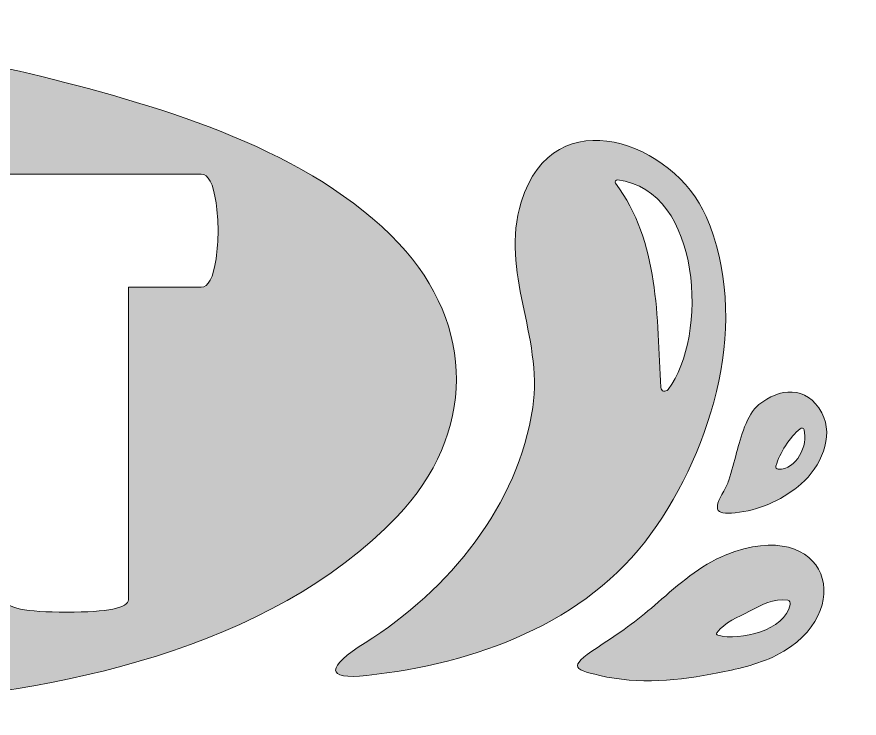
# Model space of a CAD drawing. Header units: inches. Extents: x 148 to 933, y -904 to -174.
# Drawn here: x 631.8 to 926.7, y -420.2 to -174.5 of the extents above; entities that cross this region are included whole.
import ezdxf

# ---------------------------------------------------------------- set-up
doc = ezdxf.new("R2010")
doc.units = ezdxf.units.IN
doc.header["$MEASUREMENT"] = 0
doc.layers.add('Layer 1', color=7, linetype='Continuous')

# ---------------------------------------------------------------- blocks, each defined once
blk = doc.blocks.new('block 5')
at = {"layer": 'Layer 1', "true_color": 0xce432c}
h = blk.add_hatch(color=22, dxfattribs=at)
h.dxf.hatch_style = 2
edge = h.paths.add_edge_path()
edge.add_spline(control_points=[(764.87, -349.59), (792.58, -320.69), (792.35, -282.4), (765.53, -253.9), (734.7, -221.12), (683.06, -206.14), (640.56, -195.35), (558.29, -174.47), (426.47, -187.52), (361.01, -221.07), (274.89, -265.22), (273.16, -339.83), (360.5, -385.47), (425.98, -419.68), (511.23, -420.19), (582.96, -415.37), (645.74, -411.15), (720.03, -396.34), (764.87, -349.59)], knot_values=[0, 0, 0, 0, 1, 1, 1, 2, 2, 2, 3, 3, 3, 4, 4, 4, 5, 5, 5, 6, 6, 6, 6], degree=3, periodic=1)
edge = h.paths.add_edge_path()
edge.add_spline(control_points=[(476.14, -375.42), (473.23, -377.45), (467.38, -379.45), (458.59, -381.41), (449.79, -383.37), (439.73, -384.35), (428.39, -384.35), (407.32, -384.35), (390.31, -377.52), (377.38, -363.86), (364.44, -350.2), (357.98, -330.14), (357.98, -303.69), (357.98, -281.16), (364.3, -262.85), (376.94, -248.75), (389.59, -234.66), (407.1, -227.61), (429.48, -227.61), (439.66, -227.61), (448.85, -228.59), (457.06, -230.55), (465.27, -232.51), (470.91, -235.16), (473.96, -238.51), (474.1, -239.67), (474.18, -241.85), (474.18, -245.05), (474.18, -248.24), (473.09, -252.79), (470.91, -258.67), (468.73, -264.56), (466.25, -268.96), (463.49, -271.86), (460.73, -274.77), (458.73, -276.22), (457.5, -276.22), (456.26, -276.22), (454.95, -275.68), (453.57, -274.59), (452.19, -273.5), (449.47, -272.33), (445.4, -271.1), (441.33, -269.86), (437.4, -269.24), (433.63, -269.24), (424.61, -269.24), (417.31, -272.15), (411.72, -277.97), (406.12, -283.78), (403.32, -292.79), (403.32, -305), (403.32, -317.21), (406.19, -326.47), (411.93, -332.79), (417.67, -339.12), (424.29, -342.28), (431.77, -342.28), (439.26, -342.28), (443, -340.39), (443, -336.61), (443, -336.61), (443.44, -306.96), (443.44, -306.96), (443.44, -304.93), (445.54, -303.58), (449.76, -302.93), (453.97, -302.27), (457.46, -301.95), (460.22, -301.95), (460.22, -301.95), (468.73, -302.6), (468.73, -302.6), (474.25, -303.47), (477.01, -305), (477.01, -307.18), (477.01, -307.18), (476.14, -375.42), (476.14, -375.42)], knot_values=[0, 0, 0, 0, 1, 1, 1, 2, 2, 2, 3, 3, 3, 4, 4, 4, 5, 5, 5, 6, 6, 6, 7, 7, 7, 8, 8, 8, 9, 9, 9, 10, 10, 10, 11, 11, 11, 12, 12, 12, 13, 13, 13, 14, 14, 14, 15, 15, 15, 16, 16, 16, 17, 17, 17, 18, 18, 18, 19, 19, 19, 20, 20, 20, 21, 21, 21, 22, 22, 22, 23, 23, 23, 24, 24, 24, 25, 25, 25, 26, 26, 26, 26], degree=3, periodic=1)
edge = h.paths.add_edge_path()
edge.add_spline(control_points=[(584.92, -374.76), (584.05, -379.7), (582.59, -382.17), (580.56, -382.17), (580.56, -382.17), (506, -382.17), (506, -382.17), (500.48, -382.17), (497.72, -379.92), (497.72, -375.42), (497.72, -375.42), (497.72, -235.24), (497.72, -235.24), (497.72, -231.46), (499.39, -229.57), (502.73, -229.57), (502.73, -229.57), (580.78, -229.57), (580.78, -229.57), (583.83, -229.57), (585.36, -236), (585.36, -248.86), (585.36, -261.72), (583.83, -268.15), (580.78, -268.15), (580.78, -268.15), (540.45, -268.15), (540.45, -268.15), (540.45, -268.15), (540.45, -290.17), (540.45, -290.17), (540.45, -290.17), (568.57, -290.17), (568.57, -290.17), (571.33, -290.17), (572.71, -295.26), (572.71, -305.43), (572.71, -308.49), (572.39, -312.08), (571.73, -316.23), (571.08, -320.37), (569.88, -322.44), (568.13, -322.44), (568.13, -322.44), (540.45, -322.44), (540.45, -322.44), (540.45, -322.44), (540.45, -344.24), (540.45, -344.24), (540.45, -344.24), (580.56, -344.24), (580.56, -344.24), (583.03, -344.24), (584.7, -347.44), (585.58, -353.83), (586.01, -356.59), (586.23, -359.54), (586.23, -362.66), (586.23, -365.79), (585.79, -369.82), (584.92, -374.76)], knot_values=[0, 0, 0, 0, 1, 1, 1, 2, 2, 2, 3, 3, 3, 4, 4, 4, 5, 5, 5, 6, 6, 6, 7, 7, 7, 8, 8, 8, 9, 9, 9, 10, 10, 10, 11, 11, 11, 12, 12, 12, 13, 13, 13, 14, 14, 14, 15, 15, 15, 16, 16, 16, 17, 17, 17, 18, 18, 18, 19, 19, 19, 20, 20, 20, 20], degree=3, periodic=1)
edge = h.paths.add_edge_path()
edge.add_spline(control_points=[(701.56, -259.22), (700.53, -265.9), (698.79, -269.24), (696.32, -269.24), (696.32, -269.24), (670.82, -269.24), (670.82, -269.24), (670.82, -269.24), (670.82, -378.69), (670.82, -378.69), (670.82, -381.59), (663.62, -383.05), (649.23, -383.05), (634.85, -383.05), (627.65, -381.59), (627.65, -378.69), (627.65, -378.69), (627.65, -269.24), (627.65, -269.24), (627.65, -269.24), (601.49, -269.24), (601.49, -269.24), (599.02, -269.24), (597.27, -265.9), (596.26, -259.22), (595.82, -256.02), (595.6, -252.75), (595.6, -249.41), (595.6, -246.06), (595.82, -242.79), (596.26, -239.6), (597.27, -232.91), (599.02, -229.57), (601.49, -229.57), (601.49, -229.57), (696.32, -229.57), (696.32, -229.57), (698.79, -229.57), (700.53, -232.91), (701.56, -239.6), (701.99, -242.79), (702.21, -246.06), (702.21, -249.41), (702.21, -252.75), (701.99, -256.02), (701.56, -259.22)], knot_values=[0, 0, 0, 0, 1, 1, 1, 2, 2, 2, 3, 3, 3, 4, 4, 4, 5, 5, 5, 6, 6, 6, 7, 7, 7, 8, 8, 8, 9, 9, 9, 10, 10, 10, 11, 11, 11, 12, 12, 12, 13, 13, 13, 14, 14, 14, 15, 15, 15, 15], degree=3, periodic=1)
h = blk.add_hatch(color=22, dxfattribs=at)
h.dxf.hatch_style = 2
edge = h.paths.add_edge_path()
edge.add_spline(control_points=[(853.78, -355.59), (875.66, -325.37), (888.69, -280.35), (873.13, -244.42), (862.05, -218.79), (819.76, -202.36), (808.37, -239.36), (800.76, -264.1), (816.08, -285.95), (812.38, -311.34), (807.39, -345.48), (783.22, -375.21), (753.7, -393.77), (740.09, -402.33), (739.62, -406.86), (754.26, -405.25), (792.11, -401.1), (830.91, -387.15), (853.78, -355.59)], knot_values=[0, 0, 0, 0, 1, 1, 1, 2, 2, 2, 3, 3, 3, 4, 4, 4, 5, 5, 5, 6, 6, 6, 6], degree=3, periodic=1)
edge = h.paths.add_edge_path()
edge.add_spline(control_points=[(842.11, -231.56), (871.68, -235.35), (873.88, -286.69), (859.78, -305.03), (858.95, -306.07), (857.32, -305.78), (857.25, -304.34), (855.89, -279.88), (856.71, -253.21), (841.41, -232.76), (841.08, -232.3), (841.53, -231.49), (842.11, -231.56)], knot_values=[0, 0, 0, 0, 1, 1, 1, 2, 2, 2, 3, 3, 3, 4, 4, 4, 4], degree=3, periodic=1)
h = blk.add_hatch(color=22, dxfattribs=at)
h.dxf.hatch_style = 2
edge = h.paths.add_edge_path()
edge.add_spline(control_points=[(884.81, -348.06), (892.75, -346.9), (900.57, -343.21), (906.41, -338.11), (913.02, -332.31), (918.13, -321.77), (913.58, -313.18), (908.42, -303.42), (898.53, -304.6), (891.57, -310.34), (887.33, -313.83), (885.1, -322.03), (883.79, -327.1), (882.93, -330.37), (882.09, -333.66), (881.01, -336.86), (880.57, -338.22), (879.93, -339.43), (879.26, -340.61), (875.24, -347.49), (876.39, -349.29), (884.81, -348.06)], knot_values=[0, 0, 0, 0, 1, 1, 1, 2, 2, 2, 3, 3, 3, 4, 4, 4, 5, 5, 5, 6, 6, 6, 7, 7, 7, 7], degree=3, periodic=1)
edge = h.paths.add_edge_path()
edge.add_spline(control_points=[(897.53, -331.86), (898.84, -327.37), (902.38, -321.69), (906.03, -318.77), (906.47, -318.41), (907.18, -318.5), (907.37, -319.13), (908.92, -324.47), (904.74, -333.31), (898.34, -332.93), (897.8, -332.9), (897.36, -332.41), (897.53, -331.86)], knot_values=[0, 0, 0, 0, 1, 1, 1, 2, 2, 2, 3, 3, 3, 4, 4, 4, 4], degree=3, periodic=1)
h = blk.add_hatch(color=22, dxfattribs=at)
h.dxf.hatch_style = 2
edge = h.paths.add_edge_path()
edge.add_spline(control_points=[(879.82, -363.07), (871.11, -366.56), (863.29, -373.52), (856.31, -379.58), (849.91, -385.12), (843.77, -389.8), (837.08, -394.08), (824.61, -402.09), (825.92, -402.9), (835.85, -405.25), (849.3, -408.42), (863.9, -407.03), (877.21, -404.34), (883.23, -403.12), (890.96, -401.59), (897.72, -398.15), (926.68, -383.35), (916.01, -348.52), (879.82, -363.07)], knot_values=[0, 0, 0, 0, 1, 1, 1, 2, 2, 2, 3, 3, 3, 4, 4, 4, 5, 5, 5, 6, 6, 6, 6], degree=3, periodic=1)
edge = h.paths.add_edge_path()
edge.add_spline(control_points=[(902.56, -380.41), (900.57, -389.55), (885.18, -393.13), (877.18, -391.16), (876.83, -391.07), (876.58, -390.57), (876.81, -390.26), (879.7, -386.5), (884.22, -384.91), (888.3, -382.76), (892.73, -380.43), (896.57, -378.13), (901.67, -378.85), (902.38, -378.95), (902.68, -379.81), (902.56, -380.41)], knot_values=[0, 0, 0, 0, 1, 1, 1, 2, 2, 2, 3, 3, 3, 4, 4, 4, 5, 5, 5, 5], degree=3, periodic=1)
at = {"layer": 'Layer 1', "lineweight": 0}
for points, knots in [([(764.87, -349.59), (792.58, -320.69), (792.35, -282.4), (765.53, -253.9), (734.7, -221.12), (683.06, -206.14), (640.56, -195.35), (558.29, -174.47), (426.47, -187.52), (361.01, -221.07), (274.89, -265.22), (273.16, -339.83), (360.5, -385.47), (425.98, -419.68), (511.23, -420.19), (582.96, -415.37), (645.74, -411.15), (720.03, -396.34), (764.87, -349.59)], [0, 0, 0, 0, 1, 1, 1, 2, 2, 2, 3, 3, 3, 4, 4, 4, 5, 5, 5, 6, 6, 6, 6]), ([(853.78, -355.59), (875.66, -325.37), (888.69, -280.35), (873.13, -244.42), (862.05, -218.79), (819.76, -202.36), (808.37, -239.36), (800.76, -264.1), (816.08, -285.95), (812.38, -311.34), (807.39, -345.48), (783.22, -375.21), (753.7, -393.77), (740.09, -402.33), (739.62, -406.86), (754.26, -405.25), (792.11, -401.1), (830.91, -387.15), (853.78, -355.59)], [0, 0, 0, 0, 1, 1, 1, 2, 2, 2, 3, 3, 3, 4, 4, 4, 5, 5, 5, 6, 6, 6, 6]), ([(701.56, -259.22), (700.53, -265.9), (698.79, -269.24), (696.32, -269.24), (696.32, -269.24), (670.82, -269.24), (670.82, -269.24), (670.82, -269.24), (670.82, -378.69), (670.82, -378.69), (670.82, -381.59), (663.62, -383.05), (649.23, -383.05), (634.85, -383.05), (627.65, -381.59), (627.65, -378.69), (627.65, -378.69), (627.65, -269.24), (627.65, -269.24), (627.65, -269.24), (601.49, -269.24), (601.49, -269.24), (599.02, -269.24), (597.27, -265.9), (596.26, -259.22), (595.82, -256.02), (595.6, -252.75), (595.6, -249.41), (595.6, -246.06), (595.82, -242.79), (596.26, -239.6), (597.27, -232.91), (599.02, -229.57), (601.49, -229.57), (601.49, -229.57), (696.32, -229.57), (696.32, -229.57), (698.79, -229.57), (700.53, -232.91), (701.56, -239.6), (701.99, -242.79), (702.21, -246.06), (702.21, -249.41), (702.21, -252.75), (701.99, -256.02), (701.56, -259.22)], [0, 0, 0, 0, 1, 1, 1, 2, 2, 2, 3, 3, 3, 4, 4, 4, 5, 5, 5, 6, 6, 6, 7, 7, 7, 8, 8, 8, 9, 9, 9, 10, 10, 10, 11, 11, 11, 12, 12, 12, 13, 13, 13, 14, 14, 14, 15, 15, 15, 15]), ([(842.11, -231.56), (871.68, -235.35), (873.88, -286.69), (859.78, -305.03), (858.95, -306.07), (857.32, -305.78), (857.25, -304.34), (855.89, -279.88), (856.71, -253.21), (841.41, -232.76), (841.08, -232.3), (841.53, -231.49), (842.11, -231.56)], [0, 0, 0, 0, 1, 1, 1, 2, 2, 2, 3, 3, 3, 4, 4, 4, 4]), ([(884.81, -348.06), (892.75, -346.9), (900.57, -343.21), (906.41, -338.11), (913.02, -332.31), (918.13, -321.77), (913.58, -313.18), (908.42, -303.42), (898.53, -304.6), (891.57, -310.34), (887.33, -313.83), (885.1, -322.03), (883.79, -327.1), (882.93, -330.37), (882.09, -333.66), (881.01, -336.86), (880.57, -338.22), (879.93, -339.43), (879.26, -340.61), (875.24, -347.49), (876.39, -349.29), (884.81, -348.06)], [0, 0, 0, 0, 1, 1, 1, 2, 2, 2, 3, 3, 3, 4, 4, 4, 5, 5, 5, 6, 6, 6, 7, 7, 7, 7]), ([(897.53, -331.86), (898.84, -327.37), (902.38, -321.69), (906.03, -318.77), (906.47, -318.41), (907.18, -318.5), (907.37, -319.13), (908.92, -324.47), (904.74, -333.31), (898.34, -332.93), (897.8, -332.9), (897.36, -332.41), (897.53, -331.86)], [0, 0, 0, 0, 1, 1, 1, 2, 2, 2, 3, 3, 3, 4, 4, 4, 4]), ([(879.82, -363.07), (871.11, -366.56), (863.29, -373.52), (856.31, -379.58), (849.91, -385.12), (843.77, -389.8), (837.08, -394.08), (824.61, -402.09), (825.92, -402.9), (835.85, -405.25), (849.3, -408.42), (863.9, -407.03), (877.21, -404.34), (883.23, -403.12), (890.96, -401.59), (897.72, -398.15), (926.68, -383.35), (916.01, -348.52), (879.82, -363.07)], [0, 0, 0, 0, 1, 1, 1, 2, 2, 2, 3, 3, 3, 4, 4, 4, 5, 5, 5, 6, 6, 6, 6]), ([(902.56, -380.41), (900.57, -389.55), (885.18, -393.13), (877.18, -391.16), (876.83, -391.07), (876.58, -390.57), (876.81, -390.26), (879.7, -386.5), (884.22, -384.91), (888.3, -382.76), (892.73, -380.43), (896.57, -378.13), (901.67, -378.85), (902.38, -378.95), (902.68, -379.81), (902.56, -380.41)], [0, 0, 0, 0, 1, 1, 1, 2, 2, 2, 3, 3, 3, 4, 4, 4, 5, 5, 5, 5])]:
    blk.add_open_spline(points, degree=3, knots=knots, dxfattribs=at)
blk = doc.blocks.new('block 2')
at = {"layer": 'Layer 1'}
blk.add_blockref('block 5', (0, 0), dxfattribs=at)

msp = doc.modelspace()

# ---------------------------------------------------------------- block references
at = {"layer": 'Layer 1'}
msp.add_blockref('block 2', (0, 0), dxfattribs=at)

doc.saveas('drawing.dxf')
